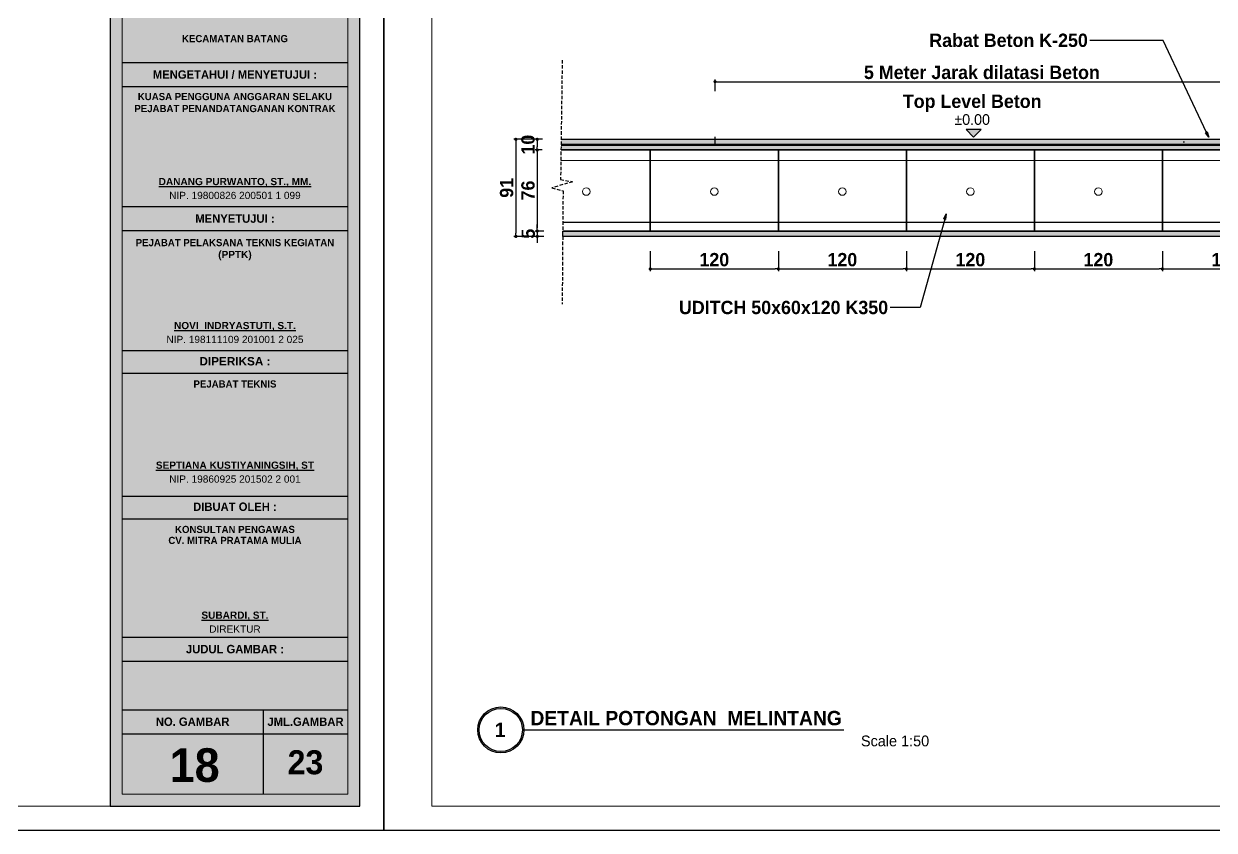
# Model space of a CAD drawing. Header units: centimetres. Extents: x -292707 to 138715, y -53922 to 66277.
# Drawn here: x 21828 to 22944, y -13009 to -12253 of the extents above; entities that cross this region are included whole.
import ezdxf
from ezdxf import colors
from ezdxf.entities.mleader import LeaderData, LeaderLine
from ezdxf.math import Vec2, Vec3

# ---------------------------------------------------------------- set-up
doc = ezdxf.new("R2010")
doc.units = ezdxf.units.CM
doc.linetypes.add('HIDDEN', pattern=[9.525, 6.35, -3.175])
for name, color, linetype in [('A-ALINE-1', 91, 'Continuous'), ('A-ALINE-3', 111, 'Continuous'), ('A-ALINE-4', 113, 'Continuous'), ('A-ALINE-7', 119, 'Continuous'), ('A-ANNOTATION', 144, 'Continuous'), ('A-DIM', 157, 'Continuous'), ('A-TEXT', 254, 'Continuous')]:
    doc.layers.add(name, color=color, linetype=linetype)
for name, color, linetype, lineweight, true_color in [('A-FILL-1', 250, 'Continuous', 0, 0x333333), ('A-FILL-2', 7, 'Continuous', 0, 0x4d4d4d), ('A-FILL-3', 7, 'Continuous', 0, 0x666666), ('A-FILL-7', 7, 'Continuous', 0, 0xcccccc)]:
    doc.layers.add(name, color=color, linetype=linetype, lineweight=lineweight, true_color=true_color)
doc.layers.add('A-SWING AREA', color=7, linetype='Continuous', lineweight=0, true_color=0xf7f7f7, transparency=0.2)
doc.styles.add('Scale 170', font='GOTHICB.TTF', dxfattribs={"height": 50})
doc.styles.add('Scale 50', font='GOTHICB.TTF', dxfattribs={"height": 12.5})
doc.styles.add('Scale 80', font='GOTHICB.TTF', dxfattribs={"height": 20})
doc.dimstyles.new('Scale 50', dxfattribs={"dimscale": 0, "dimtxt": 7.5, "dimasz": 3, "dimexe": 2, "dimexo": 2, "dimgap": 2, "dimtad": 1, "dimdec": 0, "dimtxsty": 'Scale 50', "dimblk": 'DOT', "dimcen": 2.5, "dimclrd": 256, "dimclre": 256, "dimclrt": 254, "dimadec": 0, "dimazin": 0, "dimtfac": 1, "dimtdec": 0, "dimtmove": 0, "dimatfit": 3, "dimldrblk": 'DOTSMALL', "dimfxl": 1, "dimtfillclr": 256, "dimlwd": -1, "dimlwe": -1, "dimarcsym": 0})

# ---------------------------------------------------------------- blocks, each defined once
blk = doc.blocks.new('jhgkjhkjhkjh')
at = {"layer": 'A-SWING AREA', "transparency": 33554457}
h = blk.add_hatch(color=256, dxfattribs=at)
h.dxf.hatch_style = 1
h.paths.add_polyline_path([(-933.61, 931.53), (-881.61, 931.53), (-881.61, 1218.53), (-933.61, 1218.53)])
at = {"layer": 'A-ALINE-1', "ltscale": 0.25}
blk.add_lwpolyline([(-933.61, 931.53), (-881.61, 931.53), (-881.61, 1218.53), (-933.61, 1218.53)], close=True, dxfattribs=at)
at = {"layer": 'A-ALINE-4', "ltscale": 0.25}
for points in [[(-931.11, 1086.44), (-884.11, 1086.44)], [(-931.11, 1081.44), (-884.11, 1081.44)], [(-931.11, 1056.44), (-884.11, 1056.44)], [(-931.11, 1051.44), (-884.11, 1051.44)], [(-931.11, 1026.44), (-884.11, 1026.44)], [(-931.11, 1021.72), (-884.11, 1021.72)], [(-931.11, 996.12), (-884.11, 996.12)], [(-931.11, 991.41), (-884.11, 991.41)], [(-931.11, 966.75), (-884.11, 966.75)], [(-931.11, 966.75), (-884.11, 966.75)], [(-931.11, 961.75), (-884.11, 961.75)], [(-931.11, 951.62), (-884.11, 951.62)], [(-901.74, 951.62), (-901.74, 934.03)], [(-931.11, 946.62), (-884.11, 946.62)]]:
    blk.add_lwpolyline(points, dxfattribs=at)
at = {"layer": 'A-FILL-1', "ltscale": 0.25}
blk.add_lwpolyline([(-1286.61, 931.53), (-933.61, 931.53), (-933.61, 1218.53), (-1286.61, 1218.53)], close=True, dxfattribs=at)
at = {"layer": 'A-FILL-1'}
blk.add_lwpolyline([(-931.11, 934.03), (-884.11, 934.03), (-884.11, 1216.03), (-931.11, 1216.03)], close=True, dxfattribs=at)
at = {"layer": 'Defpoints'}
blk.add_lwpolyline([(-1296.61, 926.53), (-876.61, 926.53), (-876.61, 1223.53), (-1296.61, 1223.53)], close=True, dxfattribs=at)
at = {"layer": 'A-TEXT', "ltscale": 0.25, "attachment_point": 5, "style": 'Scale 170'}
for s, width, insert, char_height in [('KECAMATAN BATANG', 47, (-907.61, 1091.44), 1.5), ('{\\fCentury Gothic|b1|i0|c0|p34;MENGETAHUI / MENYETUJUI :}', 47, (-907.61, 1083.94), 1.75), ('KUASA PENGGUNA ANGGARAN SELAKU PEJABAT PENANDATANGANAN KONTRAK', 47, (-907.61, 1078.12), 1.5), ('{\\fArial|b1|i0|c0|p34;\\LDANANG PURWANTO, ST., MM.}', 47, (-907.61, 1061.5), 1.5), ('{\\fArial|b0|i0|c0|p34;NIP. 19800826 200501 1 099}', 47, (-907.61, 1058.77), 1.5), ('{\\fCentury Gothic|b1|i0|c0|p34;MENYETUJUI :}', 47, (-907.61, 1053.94), 1.75), ('PEJABAT PELAKSANA TEKNIS KEGIATAN', 47, (-907.61, 1048.94), 1.5), ('{\\fArial|b1|i0|c0|p34;(PPTK)}', 47, (-907.61, 1046.25), 1.5), ('{\\fArial|b1|i0|c0|p34;\\LNOVI  INDRYASTUTI, S.T.}', 47, (-907.61, 1031.5), 1.5), ('{\\fArial|b0|i0|c0|p34;NIP. 198111109 201001 2 025}', 47, (-907.61, 1028.77), 1.5), ('{\\fArial|b1|i0|c0|p34;DIPERIKSA :}', 47, (-907.61, 1024.22), 1.75), ('PEJABAT TEKNIS', 47, (-907.61, 1019.49), 1.5), ('{\\fArial|b1|i0|c0|p34;\\LSEPTIANA KUSTIYANINGSIH, ST}', 47, (-907.61, 1002.41), 1.5), ('{\\fArial|b0|i0|c0|p34;NIP. 19860925 201502 2 001}', 47, (-907.61, 999.68), 1.5), ('DIBUAT OLEH :', 47, (-907.61, 993.91), 1.75), ('KONSULTAN PENGAWAS', 47, (-907.61, 989.18), 1.5), ('CV. MITRA PRATAMA MULIA', 47, (-907.61, 986.89), 1.5), ('{\\fArial|b1|i0|c0|p34;\\LSUBARDI, ST.}', 47, (-907.61, 971.16), 1.5), ('{\\fArial|b0|i0|c0|p34;DIREKTUR}', 47, (-907.61, 968.43), 1.5), ('{\\fCentury Gothic|b1|i0|c0|p34;JUDUL GAMBAR :}', 47, (-907.61, 964.25), 1.75), ('{\\fCentury Gothic|b1|i0|c0|p34;NO. GAMBAR}', 29.375, (-916.42, 949.12), 1.75), ('{\\fCentury Gothic|b1|i0|c0|p34;JML.GAMBAR}', 29.375, (-892.92, 949.12), 1.75), ('23', 47, (-892.92, 940.65), 5)]:
    blk.add_mtext_dynamic_manual_height_columns(s, width=width, gutter_width=105, heights=[0], dxfattribs=dict(at, insert=insert, char_height=char_height))
blk = doc.blocks.new('A$Cee8faf8f')
at = {"layer": 'A-FILL-7'}
h = blk.add_hatch(color=256, dxfattribs=at)
h.dxf.hatch_style = 1
edge = h.paths.add_edge_path()
edge.add_arc((0.6, 0.6), 0.6, 0, 360)
at = {"layer": 'A-FILL-1', "ltscale": 0.25}
blk.add_circle((0.6, 0.6), 0.6, dxfattribs=at)
blk = doc.blocks.new('GFDFGGFDG')
at = {"ltscale": 0.25}
blk.add_lwpolyline([(14867.5, -12200.6), (14987.5, -12200.6), (14987.5, -12276.6), (14867.5, -12276.6)], close=True, dxfattribs=at)
at = {"layer": 'A-ALINE-3', "ltscale": 0.25}
blk.add_lwpolyline([(14867.5, -12276.6), (14987.5, -12276.6), (14987.5, -12268.6), (14867.5, -12268.6)], close=True, dxfattribs=at)
at = {"layer": 'A-FILL-2'}
for p, q in [((14867.5, -12200.6), (14870.5, -12200.6)), ((14867.5, -12210.6), (14867.5, -12200.6)), ((14896, -12200.6), (14870.5, -12200.6)), ((14899, -12200.6), (14896, -12200.6)), ((14924.5, -12200.6), (14899, -12200.6)), ((14924.5, -12200.6), (14927.5, -12200.6)), ((14927.5, -12200.6), (14930.5, -12200.6)), ((14956, -12200.6), (14930.5, -12200.6)), ((14959, -12200.6), (14956, -12200.6)), ((14984.5, -12200.6), (14959, -12200.6)), ((14984.5, -12200.6), (14987.5, -12200.6)), ((14987.5, -12200.6), (14987.5, -12210.6)), ((14867.5, -12210.6), (14870.5, -12210.6)), ((14867.5, -12210.6), (14867.5, -12260.6)), ((14870.5, -12210.6), (14896, -12210.6)), ((14899, -12210.6), (14896, -12210.6)), ((14899, -12210.6), (14924.5, -12210.6)), ((14924.5, -12210.6), (14927.5, -12210.6)), ((14927.5, -12210.6), (14930.5, -12210.6)), ((14930.5, -12210.6), (14956, -12210.6)), ((14959, -12210.6), (14956, -12210.6)), ((14959, -12210.6), (14984.5, -12210.6)), ((14984.5, -12210.6), (14987.5, -12210.6)), ((14987.5, -12210.6), (14987.5, -12260.6)), ((14867.5, -12268.6), (14867.5, -12260.6)), ((14987.5, -12268.6), (14987.5, -12260.6)), ((14867.5, -12268.6), (14867.5, -12269.6)), ((14924, -12268.6), (14867.5, -12268.6)), ((14867.5, -12269.6), (14867.5, -12276.6)), ((14924, -12268.6), (14931, -12268.6)), ((14987.5, -12268.6), (14931, -12268.6)), ((14987.5, -12269.6), (14987.5, -12268.6)), ((14987.5, -12269.6), (14987.5, -12276.6)), ((14867.5, -12276.6), (14987.5, -12276.6))]:
    blk.add_line(p, q, dxfattribs=at)
at = {"layer": 'A-FILL-2', "ltscale": 0.25}
blk.add_circle((14927.5, -12239.6), 3.5, dxfattribs=at)
blk = doc.blocks.new('*U587')
at = {"layer": 'A-ANNOTATION'}
h = blk.add_hatch(color=256, dxfattribs=at)
h.dxf.hatch_style = 1
h.paths.add_polyline_path([(62379.6, 26197.9, 1), (62443.6, 26197.9, 1)])
h.paths.add_polyline_path([(62441.6, 26197.9, -1), (62381.6, 26197.9, -1)], flags=16)
blk.add_lwpolyline([(62443.6, 26197.9), (62887.8, 26197.9)], dxfattribs=at)
for radius in [32, 30]:
    blk.add_circle((62411.6, 26197.9), radius, dxfattribs=at)
blk = doc.blocks.new('_Dot')
at = {"color": 0, "linetype": 'ByBlock', "lineweight": -2}
blk.add_line((-0.5, 0), (-1, 0), dxfattribs=at)
at = {"color": 0, "linetype": 'ByBlock', "const_width": 0.5}
blk.add_lwpolyline([(-0.25, 0, 1), (0.25, 0, 1)], format="xyb", close=True, dxfattribs=at)
blk = doc.blocks.new('*D905')
at = {"layer": 'A-DIM', "ltscale": 0.25, "transparency": 16777216}
for p, q in [((22415.1, -12466), (22415.1, -12484.5)), ((22535.1, -12466), (22535.1, -12484.5)), ((22418.1, -12482.5), (22532.1, -12482.5))]:
    blk.add_line(p, q, dxfattribs=at)
at = {"layer": 'Defpoints', "color": 0, "ltscale": 0.25, "transparency": 16777216}
for p in [(22415.1, -12464), (22535.1, -12464), (22535.1, -12482.5)]:
    blk.add_point(p, dxfattribs=at)
at = {"layer": 'A-DIM', "ltscale": 0.25, "transparency": 16777216, "xscale": 3, "yscale": 3, "zscale": 3, "rotation": 180}
blk.add_blockref('_Dot', (22415.1, -12482.5), dxfattribs=at)
at = {"layer": 'A-DIM', "ltscale": 0.25, "transparency": 16777216, "xscale": 3, "yscale": 3, "zscale": 3}
blk.add_blockref('_Dot', (22535.1, -12482.5), dxfattribs=at)
at = {"layer": 'A-DIM', "color": 254, "ltscale": 0.25, "transparency": 16777216, "insert": (22475.1, -12473.9), "char_height": 12.5, "attachment_point": 5, "style": 'Scale 50'}
blk.add_mtext('120', dxfattribs=at)
blk = doc.blocks.new('_DotSmall')
at = {"color": 0, "linetype": 'ByBlock', "const_width": 0.5}
blk.add_lwpolyline([(-0.0625, 0, 1), (0.0625, 0, 1)], format="xyb", close=True, dxfattribs=at)
blk = doc.blocks.new('*D906')
at = {"layer": 'A-DIM', "ltscale": 5, "transparency": 16777216}
for p, q in [((22535.1, -12466), (22535.1, -12484.5)), ((22655.1, -12466), (22655.1, -12484.5)), ((22538.1, -12482.5), (22652.1, -12482.5))]:
    blk.add_line(p, q, dxfattribs=at)
at = {"layer": 'Defpoints', "color": 0, "ltscale": 5, "transparency": 16777216}
for p in [(22535.1, -12464), (22655.1, -12464), (22655.1, -12482.5)]:
    blk.add_point(p, dxfattribs=at)
at = {"layer": 'A-DIM', "ltscale": 5, "transparency": 16777216, "xscale": 3, "yscale": 3, "zscale": 3, "rotation": 180}
blk.add_blockref('_Dot', (22535.1, -12482.5), dxfattribs=at)
at = {"layer": 'A-DIM', "ltscale": 5, "transparency": 16777216, "xscale": 3, "yscale": 3, "zscale": 3}
blk.add_blockref('_Dot', (22655.1, -12482.5), dxfattribs=at)
at = {"layer": 'A-DIM', "color": 254, "ltscale": 5, "transparency": 16777216, "insert": (22595.1, -12473.9), "char_height": 12.5, "attachment_point": 5, "style": 'Scale 50'}
blk.add_mtext('120', dxfattribs=at)
blk = doc.blocks.new('*D911')
at = {"layer": 'A-DIM', "ltscale": 5, "transparency": 16777216}
for p, q in [((22655.1, -12466), (22655.1, -12484.5)), ((22775.1, -12466), (22775.1, -12484.5)), ((22658.1, -12482.5), (22772.1, -12482.5))]:
    blk.add_line(p, q, dxfattribs=at)
at = {"layer": 'Defpoints', "color": 0, "ltscale": 5, "transparency": 16777216}
for p in [(22655.1, -12464), (22775.1, -12464), (22775.1, -12482.5)]:
    blk.add_point(p, dxfattribs=at)
at = {"layer": 'A-DIM', "ltscale": 5, "transparency": 16777216, "xscale": 3, "yscale": 3, "zscale": 3, "rotation": 180}
blk.add_blockref('_Dot', (22655.1, -12482.5), dxfattribs=at)
at = {"layer": 'A-DIM', "ltscale": 5, "transparency": 16777216, "xscale": 3, "yscale": 3, "zscale": 3}
blk.add_blockref('_Dot', (22775.1, -12482.5), dxfattribs=at)
at = {"layer": 'A-DIM', "color": 254, "ltscale": 5, "transparency": 16777216, "insert": (22715.1, -12473.9), "char_height": 12.5, "attachment_point": 5, "style": 'Scale 50'}
blk.add_mtext('120', dxfattribs=at)
blk = doc.blocks.new('*D912')
at = {"layer": 'A-DIM', "ltscale": 5, "transparency": 16777216}
for p, q in [((22775.1, -12466), (22775.1, -12484.5)), ((22895.1, -12466), (22895.1, -12484.5)), ((22778.1, -12482.5), (22892.1, -12482.5))]:
    blk.add_line(p, q, dxfattribs=at)
at = {"layer": 'Defpoints', "color": 0, "ltscale": 5, "transparency": 16777216}
for p in [(22775.1, -12464), (22895.1, -12464), (22895.1, -12482.5)]:
    blk.add_point(p, dxfattribs=at)
at = {"layer": 'A-DIM', "ltscale": 5, "transparency": 16777216, "xscale": 3, "yscale": 3, "zscale": 3, "rotation": 180}
blk.add_blockref('_Dot', (22775.1, -12482.5), dxfattribs=at)
at = {"layer": 'A-DIM', "ltscale": 5, "transparency": 16777216, "xscale": 3, "yscale": 3, "zscale": 3}
blk.add_blockref('_Dot', (22895.1, -12482.5), dxfattribs=at)
at = {"layer": 'A-DIM', "color": 254, "ltscale": 5, "transparency": 16777216, "insert": (22835.1, -12473.9), "char_height": 12.5, "attachment_point": 5, "style": 'Scale 50'}
blk.add_mtext('120', dxfattribs=at)
blk = doc.blocks.new('*D913')
at = {"layer": 'A-DIM', "ltscale": 5, "transparency": 16777216}
for p, q in [((22895.1, -12466), (22895.1, -12484.5)), ((23015.1, -12466), (23015.1, -12484.5)), ((22898.1, -12482.5), (23012.1, -12482.5))]:
    blk.add_line(p, q, dxfattribs=at)
at = {"layer": 'Defpoints', "color": 0, "ltscale": 5, "transparency": 16777216}
for p in [(22895.1, -12464), (23015.1, -12464), (23015.1, -12482.5)]:
    blk.add_point(p, dxfattribs=at)
at = {"layer": 'A-DIM', "ltscale": 5, "transparency": 16777216, "xscale": 3, "yscale": 3, "zscale": 3, "rotation": 180}
blk.add_blockref('_Dot', (22895.1, -12482.5), dxfattribs=at)
at = {"layer": 'A-DIM', "ltscale": 5, "transparency": 16777216, "xscale": 3, "yscale": 3, "zscale": 3}
blk.add_blockref('_Dot', (23015.1, -12482.5), dxfattribs=at)
at = {"layer": 'A-DIM', "color": 254, "ltscale": 5, "transparency": 16777216, "insert": (22955.1, -12473.9), "char_height": 12.5, "attachment_point": 5, "style": 'Scale 50'}
blk.add_mtext('120', dxfattribs=at)
blk = doc.blocks.new('*D919')
at = {"layer": 'A-DIM', "ltscale": 5, "transparency": 16777216}
for p, q in [((22475.8, -12315.9), (22475.8, -12305)), ((22478.8, -12307), (22973, -12307)), ((22976, -12315.9), (22976, -12305))]:
    blk.add_line(p, q, dxfattribs=at)
at = {"layer": 'Defpoints', "color": 0, "ltscale": 5, "transparency": 16777216}
for p in [(22976, -12307), (22475.8, -12317.9), (22976, -12317.9)]:
    blk.add_point(p, dxfattribs=at)
at = {"layer": 'A-DIM', "ltscale": 5, "transparency": 16777216, "xscale": 3, "yscale": 3, "zscale": 3, "rotation": 180}
blk.add_blockref('_Dot', (22475.8, -12307), dxfattribs=at)
at = {"layer": 'A-DIM', "ltscale": 5, "transparency": 16777216, "xscale": 3, "yscale": 3, "zscale": 3}
blk.add_blockref('_Dot', (22976, -12307), dxfattribs=at)
at = {"layer": 'A-DIM', "color": 254, "ltscale": 5, "transparency": 16777216, "insert": (22725.9, -12298.3), "char_height": 12.5, "width": 259.105, "attachment_point": 5, "style": 'Scale 50'}
blk.add_mtext('5 Meter Jarak dilatasi Beton', dxfattribs=at)
blk = doc.blocks.new('A$Cb77c0ee4')
at = {"layer": 'A-ANNOTATION'}
h = blk.add_hatch(color=256, dxfattribs=at)
h.dxf.hatch_style = 1
h.paths.add_polyline_path([(3, 1.5), (0, 1.5), (1.5, 0)])
edge = h.paths.add_edge_path(flags=17)
edge.add_line((3, 1.5), (0, 1.5))
for points in [[(3, 1.5), (0, 1.5)], [(3, 1.5), (0, 1.5), (1.5, 0), (3, 1.5)]]:
    blk.add_lwpolyline(points, dxfattribs=at)
blk = doc.blocks.new('_Closed')
at = {"color": 0, "linetype": 'ByBlock', "lineweight": -2}
for p, q in [((-1, 0.17), (0, 0)), ((-1, 0.17), (-1, -0.17)), ((0, 0), (-1, -0.17)), ((0, 0), (-1, 0))]:
    blk.add_line(p, q, dxfattribs=at)
blk = doc.blocks.new('*D907')
at = {"layer": 'A-DIM', "ltscale": 5, "transparency": 16777216}
for p, q in [((22313.9, -12361), (22307.1, -12361)), ((22313.7, -12371), (22307.1, -12371)), ((22309.1, -12364), (22309.1, -12368))]:
    blk.add_line(p, q, dxfattribs=at)
at = {"layer": 'Defpoints', "color": 0, "ltscale": 5, "transparency": 16777216}
for p in [(22315.9, -12361), (22309.1, -12371), (22315.7, -12371)]:
    blk.add_point(p, dxfattribs=at)
at = {"layer": 'A-DIM', "ltscale": 5, "transparency": 16777216, "xscale": 3, "yscale": 3, "zscale": 3}
for p, rotation in [((22309.1, -12361), 90), ((22309.1, -12371), 270)]:
    blk.add_blockref('_Dot', p, dxfattribs=dict(at, rotation=rotation))
at = {"layer": 'A-DIM', "color": 254, "ltscale": 5, "transparency": 16777216, "insert": (22300.5, -12366), "char_height": 12.5, "attachment_point": 5, "rotation": 90, "style": 'Scale 50'}
blk.add_mtext('10', dxfattribs=at)
blk = doc.blocks.new('*D908')
at = {"layer": 'A-DIM', "ltscale": 5, "transparency": 16777216}
for p, q in [((22313.7, -12371), (22307.1, -12371)), ((22309.1, -12374), (22309.1, -12444)), ((22315.4, -12447), (22307.1, -12447))]:
    blk.add_line(p, q, dxfattribs=at)
at = {"layer": 'Defpoints', "color": 0, "ltscale": 5, "transparency": 16777216}
for p in [(22315.7, -12371), (22309.1, -12447), (22317.4, -12447)]:
    blk.add_point(p, dxfattribs=at)
at = {"layer": 'A-DIM', "ltscale": 5, "transparency": 16777216, "xscale": 3, "yscale": 3, "zscale": 3}
for p, rotation in [((22309.1, -12371), 90), ((22309.1, -12447), 270)]:
    blk.add_blockref('_Dot', p, dxfattribs=dict(at, rotation=rotation))
at = {"layer": 'A-DIM', "color": 254, "ltscale": 5, "transparency": 16777216, "insert": (22300.5, -12409), "char_height": 12.5, "attachment_point": 5, "rotation": 90, "style": 'Scale 50'}
blk.add_mtext('76', dxfattribs=at)
blk = doc.blocks.new('*D909')
at = {"layer": 'A-DIM', "ltscale": 5, "transparency": 16777216}
for p, q in [((22309.1, -12444), (22309.1, -12441)), ((22315.4, -12447), (22307.1, -12447)), ((22315.4, -12452), (22307.1, -12452)), ((22309.1, -12447), (22309.1, -12452)), ((22309.1, -12455), (22309.1, -12458))]:
    blk.add_line(p, q, dxfattribs=at)
at = {"layer": 'Defpoints', "color": 0, "ltscale": 5, "transparency": 16777216}
for p in [(22309.1, -12452), (22317.4, -12447), (22317.4, -12452)]:
    blk.add_point(p, dxfattribs=at)
at = {"layer": 'A-DIM', "ltscale": 5, "transparency": 16777216, "xscale": 3, "yscale": 3, "zscale": 3}
for p, rotation in [((22309.1, -12447), 270), ((22309.1, -12452), 90)]:
    blk.add_blockref('_Dot', p, dxfattribs=dict(at, rotation=rotation))
at = {"layer": 'A-DIM', "color": 254, "ltscale": 5, "transparency": 16777216, "insert": (22300.7, -12449.5), "char_height": 12.5, "attachment_point": 5, "rotation": 90, "style": 'Scale 50'}
blk.add_mtext('5', dxfattribs=at)
blk = doc.blocks.new('*D910')
at = {"layer": 'A-DIM', "ltscale": 5, "transparency": 16777216}
for p, q in [((22313.9, -12361), (22287.1, -12361)), ((22289.1, -12364), (22289.1, -12449)), ((22313.9, -12452), (22287.1, -12452))]:
    blk.add_line(p, q, dxfattribs=at)
at = {"layer": 'Defpoints', "color": 0, "ltscale": 5, "transparency": 16777216}
for p in [(22315.9, -12361), (22289.1, -12452), (22315.9, -12452)]:
    blk.add_point(p, dxfattribs=at)
at = {"layer": 'A-DIM', "ltscale": 5, "transparency": 16777216, "xscale": 3, "yscale": 3, "zscale": 3}
for p, rotation in [((22289.1, -12361), 90), ((22289.1, -12452), 270)]:
    blk.add_blockref('_Dot', p, dxfattribs=dict(at, rotation=rotation))
at = {"layer": 'A-DIM', "color": 254, "ltscale": 5, "transparency": 16777216, "insert": (22280.5, -12406.5), "char_height": 12.5, "attachment_point": 5, "rotation": 90, "style": 'Scale 50'}
blk.add_mtext('91', dxfattribs=at)

msp = doc.modelspace()

# ---------------------------------------------------------------- hatches: boundary and pattern name
at = {"ltscale": 5}
h = msp.add_hatch(dxfattribs=at)
h.set_pattern_fill('ANGLE', color=256)
h.set_pattern_definition([(0, (7382.428, -7e-12), (0, 6.985), [5.08, -1.905]), (90, (7382.428, -7e-12), (-6.985, 4e-16), [5.08, -1.905])])
h.paths.add_polyline_path([(22915.1, -12371), (22915.6, -12371), (22915.6, -12359), (22915.1, -12359)])
at = {"layer": 'A-FILL-2'}
h = msp.add_hatch(color=256, dxfattribs=at)
h.dxf.hatch_style = 1
h.paths.add_polyline_path([(22475.5, -12365), (22476, -12365), (22476, -12359), (22475.5, -12359)])
at = {"layer": 'A-FILL-3', "ltscale": 0.25}
h = msp.add_hatch(dxfattribs=at)
h.set_pattern_fill('AR-CONC', color=256, scale=0.09)
h.set_pattern_definition([(50, (-27424.906, 28055.769), (16.3966202, -1.4345177), [1.7145, -18.8595]), (355, (-27424.906, 28055.77), (-3.171908, 17.195116), [1.3716, -15.0876526]), (100.451445, (-27423.54, 28055.65), (13.2247122, 15.7605977), [1.457101, -16.028122]), (46.1842, (-27424.906, 28060.341), (24.3971137, -3.7838095), [2.57175, -28.28925]), (96.635558, (-27422.873, 28060.026), (21.366372, 22.268351), [2.185652, -24.042205]), (351.18415, (-27424.906, 28060.34), (21.366372, 22.268351), [2.057397, -22.631376]), (21, (-27422.62, 28059.198), (13.6452952, -9.2038678), [1.7145, -18.8595]), (326, (-27422.62, 28059.198), (5.5621826, 16.576917), [1.3716, -15.0876]), (71.451445, (-27421.483, 28058.431), (19.2074777, 7.3730492), [1.457101, -16.0280944]), (37.5, (-27424.906, 28055.769), (0.2779743, 7.6099535), [0, -14.90472, 0, -15.3162, 0, -15.14475]), (7.5, (-27424.906, 28055.769), (6.0137696, 9.0162517), [0, -8.73252, 0, -14.56182, 0, -5.77215]), (327.5, (-27430.004, 28055.769), (12.20315357, -0.51558696), [0, -5.715, 0, -17.8308, 0, -23.6601]), (317.5, (-27432.29, 28055.769), (13.3316263, 2.2883842), [0, -7.4295, 0, -11.84148, 0, -16.8021])])
h.paths.add_polyline_path([(23703.2, -12371), (23703.4, -12361), (22331.5, -12361), (22331.4, -12371)])
at = {"layer": 'A-FILL-7'}
h = msp.add_hatch(color=256, dxfattribs=at)
h.dxf.hatch_style = 1
h.paths.add_polyline_path([(23703.3, -12366.5), (23703.3, -12366), (22331.4, -12366), (22331.4, -12366.6)])

# ---------------------------------------------------------------- linework, layer by layer
at = {"ltscale": 0.25}
msp.add_lwpolyline([(22331.4, -12371), (22415.1, -12371), (22415.1, -12447), (22333, -12447)], dxfattribs=at)
at = {"layer": 'A-ALINE-3', "ltscale": 0.25}
msp.add_lwpolyline([(22333, -12447), (22415.1, -12447), (22415.1, -12439), (22333.1, -12439)], dxfattribs=at)
at = {"layer": 'A-ALINE-7', "ltscale": 5}
msp.add_lwpolyline([(22475.5, -12365), (22476, -12365), (22476, -12359), (22475.5, -12359)], close=True, dxfattribs=at)
at = {"layer": 'A-FILL-2'}
for p, q in [((22352.1, -12371), (22331.4, -12371)), ((22352.1, -12371), (22355.1, -12371)), ((22355.1, -12371), (22358.1, -12371)), ((22383.6, -12371), (22358.1, -12371)), ((22386.6, -12371), (22383.6, -12371)), ((22412.1, -12371), (22386.6, -12371)), ((22412.1, -12371), (22415.1, -12371)), ((22415.1, -12371), (22415.1, -12381)), ((22331.2, -12381), (22352.1, -12381)), ((22352.1, -12381), (22355.1, -12381)), ((22355.1, -12381), (22358.1, -12381)), ((22358.1, -12381), (22383.6, -12381)), ((22386.6, -12381), (22383.6, -12381)), ((22386.6, -12381), (22412.1, -12381)), ((22412.1, -12381), (22415.1, -12381)), ((22415.1, -12381), (22415.1, -12431)), ((22351.6, -12439), (22333.1, -12439)), ((22351.6, -12439), (22358.6, -12439)), ((22415.1, -12439), (22358.6, -12439)), ((22415.1, -12439), (22415.1, -12431)), ((22415.1, -12440), (22415.1, -12439)), ((22415.1, -12440), (22415.1, -12447)), ((22333, -12447), (22415.1, -12447))]:
    msp.add_line(p, q, dxfattribs=at)
at = {"layer": 'A-FILL-2', "ltscale": 0.25}
msp.add_circle((22355.1, -12410), 3.5, dxfattribs=at)
at = {"layer": 'A-TEXT', "linetype": 'HIDDEN', "ltscale": 0.5}
msp.add_lwpolyline([(22332.5, -12286.8), (22331, -12398.6), (22342.1, -12400.7), (22322.9, -12406.6), (22333.3, -12409.3), (22332.5, -12515.5)], dxfattribs=at)
at = {"layer": 'A-TEXT', "ltscale": 0.25}
for points in [[(22331.5, -12361), (23703.4, -12361)], [(23703.3, -12366), (22331.4, -12366)], [(22331.4, -12366.6), (23703.3, -12366.5)], [(23703.2, -12370.9), (22331.4, -12371)], [(23703.2, -12370.9), (22331.4, -12371)]]:
    msp.add_lwpolyline(points, dxfattribs=at)

# ---------------------------------------------------------------- block references
at = {"ltscale": 0.25, "xscale": 4.711602529588466, "yscale": 4.711602529588466, "zscale": 4.711602529588466}
msp.add_blockref('A$Cb77c0ee4', (22711.1, -12359), dxfattribs=at)
for p in [(7547.6, -170.4), (7667.6, -170.4), (7787.6, -170.4), (7907.6, -170.4), (8027.6, -170.4)]:
    msp.add_blockref('GFDFGGFDG', p)
at = {"layer": 'A-ALINE-7', "ltscale": 0.25, "xscale": 0.4999999999995392, "yscale": 0.4999999999995392, "zscale": 0.4999999999995392}
for p in [(22333.8, -12366), (22348.8, -12366), (22363.8, -12366), (22378.8, -12366), (22393.8, -12366), (22408.8, -12366), (22423.8, -12366), (22438.8, -12366), (22453.8, -12366), (22468.8, -12366), (22483.8, -12366), (22498.8, -12366), (22513.8, -12366), (22528.8, -12366), (22543.8, -12366), (22558.8, -12366), (22573.8, -12366), (22588.8, -12366), (22603.8, -12366), (22618.8, -12366), (22633.8, -12366), (22648.8, -12366), (22663.8, -12366), (22678.8, -12366), (22693.8, -12366), (22708.8, -12366), (22723.8, -12366), (22738.8, -12366), (22753.8, -12366), (22768.8, -12366), (22783.8, -12366), (22798.8, -12366), (22813.8, -12366), (22828.8, -12366), (22843.8, -12366), (22858.8, -12366), (22873.8, -12366), (22888.8, -12366), (22903.8, -12366), (22918.8, -12366), (22933.8, -12366)]:
    msp.add_blockref('A$Cee8faf8f', p, dxfattribs=at)
at = {"layer": 'A-TEXT'}
for name, p, xscale, yscale, zscale in [('jhgkjhkjhkjh', (26110, -17178.1), 4.5, 4.5, 4.5), ('jhgkjhkjhkjh', (28000, -17178.1), 4.5, 4.5, 4.5), ('*U587', (-19852.9, -30598.3), 0.6749999999999999, 0.6749999999999999, 0.6749999999999999)]:
    msp.add_blockref(name, p, dxfattribs=dict(at, xscale=xscale, yscale=yscale, zscale=zscale))

# ---------------------------------------------------------------- texts
at = {"ltscale": 0.25, "attachment_point": 5, "style": 'Scale 50'}
for s, insert, char_height in [('Top Level Beton', (22716.8, -12327.2), 12.5), ('{\\fCentury Gothic|b0|i0|c0|p34;%%P0.00}', (22716.8, -12342.5), 10)]:
    msp.add_mtext_dynamic_manual_height_columns(s, width=146.541, gutter_width=62.5, heights=[0], dxfattribs=dict(at, insert=insert, char_height=char_height))
at = {"layer": 'A-TEXT', "ltscale": 0.25}
for s, width, gutter_width, insert, char_height, attachment_point, style in [('DETAIL POTONGAN  MELINTANG', 425.871, 50.6, (22594.6, -12903.7), 13.5, 6, 'Scale 80'), ('1', 41.85, 50.6, (22274.3, -12914.7), 13.5, 5, 'Scale 80'), ('{\\fCentury Gothic|b0|i0|c0|p34;Scale 1:50}', 366.088, 50.6, (22676.5, -12925.1), 10.125, 6, 'Scale 80'), ('18', 132.188, 472.5, (21988, -12947.9), 31.5, 5, 'Scale 170')]:
    msp.add_mtext_dynamic_manual_height_columns(s, width=width, gutter_width=gutter_width, heights=[0], dxfattribs=dict(at, insert=insert, char_height=char_height, attachment_point=attachment_point, style=style))

# ---------------------------------------------------------------- dimensions: what is measured, and where the dimension line sits
at = {"layer": 'A-DIM', "ltscale": 5}
dim = msp.add_linear_dim(base=(22976, -12307), p1=(22475.8, -12317.9), p2=(22976, -12317.9), text='5 Meter Jarak dilatasi Beton', dimstyle='Scale 50', override={"dimscale": 1}, dxfattribs=at)
dim.commit()
dim.dimension.update_dxf_attribs({"geometry": '*D919', "text_midpoint": (22725.9, -12298.3)})
for base, p1, p2, override, picture, middle in [((22289.1, -12452), (22315.9, -12361), (22315.9, -12452), {"dimscale": 1}, '*D910', (22280.5, -12406.5)), ((22309.1, -12447), (22315.7, -12371), (22317.4, -12447), {"dimscale": 1, "dimtmove": 1}, '*D908', (22300.5, -12409))]:
    dim = msp.add_linear_dim(base=base, p1=p1, p2=p2, angle=90, dimstyle='Scale 50', override=override, dxfattribs=at)
    dim.commit()
    dim.dimension.update_dxf_attribs({"geometry": picture, "text_midpoint": middle})
for base, p1, p2, override, picture, middle in [((22309.1, -12371), (22315.9, -12361), (22315.7, -12371), {"dimscale": 1}, '*D907', (22309.1, -12366)), ((22309.1, -12452), (22317.4, -12447), (22317.4, -12452), {"dimscale": 1, "dimtmove": 1}, '*D909', (22309.1, -12449.5))]:
    dim = msp.add_linear_dim(base=base, p1=p1, p2=p2, angle=90, dimstyle='Scale 50', override=override, dxfattribs=at)
    dim.commit()
    dim.dimension.update_dxf_attribs({"geometry": picture, "text_midpoint": middle, "dimtype": 160})
at = {"layer": 'A-DIM', "ltscale": 0.25}
dim = msp.add_linear_dim(base=(22535.1, -12482.5), p1=(22415.1, -12464), p2=(22535.1, -12464), dimstyle='Scale 50', override={"dimscale": 1}, dxfattribs=at)
dim.commit()
dim.dimension.update_dxf_attribs({"geometry": '*D905', "text_midpoint": (22475.1, -12473.9)})
at = {"layer": 'A-DIM', "ltscale": 5}
for base, p1, p2, picture, middle in [((22655.1, -12482.5), (22535.1, -12464), (22655.1, -12464), '*D906', (22595.1, -12473.9)), ((22775.1, -12482.5), (22655.1, -12464), (22775.1, -12464), '*D911', (22715.1, -12473.9)), ((22895.1, -12482.5), (22775.1, -12464), (22895.1, -12464), '*D912', (22835.1, -12473.9)), ((23015.1, -12482.5), (22895.1, -12464), (23015.1, -12464), '*D913', (22955.1, -12473.9))]:
    dim = msp.add_linear_dim(base=base, p1=p1, p2=p2, dimstyle='Scale 50', override={"dimscale": 1, "dimtmove": 1}, dxfattribs=at)
    dim.commit()
    dim.dimension.update_dxf_attribs({"geometry": picture, "text_midpoint": middle})

# ---------------------------------------------------------------- leaders
at = {"ltscale": 0.25}
ml = msp.add_multileader_mtext('Standard', dxfattribs=at)
ml.set_content('Rabat Beton K-250', color=254, style='Scale 50')
ml.set_leader_properties(color=256, linetype='ByLayer', lineweight=-1)
ml.set_arrow_properties(name='CLOSED')
ml.build(insert=Vec2(0, 0))
ml.multileader.update_dxf_attribs({"dogleg_length": 29.3, "arrow_head_size": 5})
ctx = ml.context
ctx.base_point, ctx.char_height, ctx.arrow_head_size, ctx.plane_origin = Vec3(22670.4, -12268.3), 12.5, 5, Vec3(22938.5, -12359)
ctx.text_align_type = 2
notes = []
notes.append((ctx, [(0, (1, 1, 0), (22895.7, -12268.3), (-1, 0), 68.5, [(0, [(22938.5, -12359)], 0, [])])]))
ctx.mtext.insert, ctx.mtext.alignment, ctx.mtext.flow_direction = Vec3(22825.2, -12261.9), 3, 5
ml = msp.add_multileader_mtext('Standard', dxfattribs=at)
ml.set_content('UDITCH 50x60x120 K350', color=254, style='Scale 50')
ml.set_leader_properties(color=256, linetype='ByLayer', lineweight=-1)
ml.set_arrow_properties(name='CLOSED')
ml.build(insert=Vec2(0, 0))
ml.multileader.update_dxf_attribs({"dogleg_length": 29.3, "arrow_head_size": 5})
ctx = ml.context
ctx.base_point, ctx.char_height, ctx.arrow_head_size, ctx.plane_origin = Vec3(22439.4, -12518.8), 12.5, 5, Vec3(22692.4, -12446.9)
ctx.text_align_type = 2
notes.append((ctx, [(0, (1, 1, 0), (22668.2, -12518.8), (-1, 0), 28.2, [(0, [(22692.4, -12431)], 0, [])])]))
ctx.mtext.insert, ctx.mtext.alignment, ctx.mtext.flow_direction = Vec3(22638, -12512.4), 3, 5
for ctx, leaders in notes:
    for number, flags, end, landing, length, lines in leaders:
        leader = LeaderData()
        leader.index, (leader.has_last_leader_line, leader.has_dogleg_vector, leader.attachment_direction) = number, flags
        leader.last_leader_point, leader.dogleg_vector, leader.dogleg_length = Vec3(end), Vec3(landing), length
        for number, points, colour, breaks in lines:
            line = LeaderLine()
            line.index, line.vertices, line.color, line.breaks = number, Vec3.list(points), colors.encode_raw_color(colour), breaks
            leader.lines.append(line)
        ctx.leaders.append(leader)

# ---------------------------------------------------------------- next in the draw order: wipeouts: each hides what was drawn before it
msp.add_wipeout([(22333, -12447), (22333, -12452), (22397, -12452), (22397, -12447), (22333, -12447), (22333, -12452)])

# ---------------------------------------------------------------- next in the draw order: hatches: boundary and pattern name
h = msp.add_hatch()
h.set_pattern_fill('AR-SAND', color=256, scale=0.05)
h.set_pattern_definition([(37.5, (7560, -7e-12), (-0.08000156, 2.44706619), [0, -1.9304, 0, -2.159, 0, -2.06375]), (7.5, (7560, -7e-12), (2.2476164, 3.5841255), [0, -1.0414, 0, -1.7399, 0, -0.66675]), (327.5, (7558.438, -7e-12), (3.95496185, 0.00718592), [0, -0.635, 0, -2.286, 0, -2.9845]), (317.5, (7558.438, -7e-12), (3.81778226, 1.1146466), [0, -0.3175, 0, -1.4986, 0, -1.7145])])
h.paths.add_polyline_path([(22335.8, -12447), (22394.3, -12447), (22397, -12447), (23704.9, -12447), (23704.9, -12452.1), (22333, -12452), (22333, -12447)])

# ---------------------------------------------------------------- next in the draw order: linework, layer by layer
at = {"layer": 'A-ALINE-4', "ltscale": 0.25}
msp.add_lwpolyline([(22335.8, -12447), (22394.3, -12447), (22397, -12447), (23704.9, -12447), (23704.9, -12452.1), (22333, -12452), (22333, -12447), (22335.8, -12447)], dxfattribs=at)

doc.saveas('drawing.dxf')
